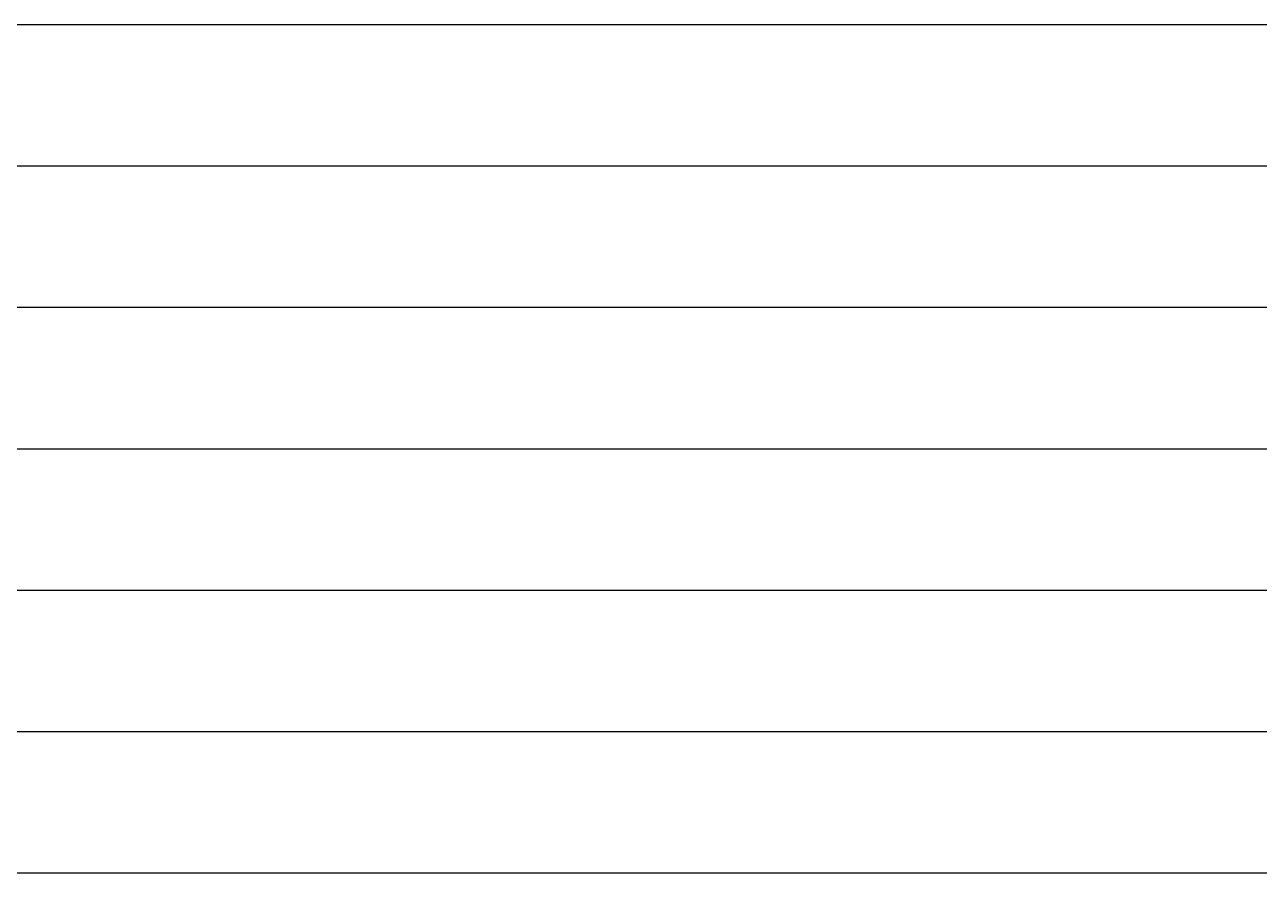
# Model space of a CAD drawing. Header units: millimetres. Extents: x 0 to 8720, y 0 to 4500.
# Drawn here: x 8220.9 to 8439.2, y 784.7 to 934.7 of the extents above; entities that cross this region are included whole.
import ezdxf

# ---------------------------------------------------------------- set-up
doc = ezdxf.new("R2010")
doc.units = ezdxf.units.MM
doc.header["$LTSCALE"] = 50
doc.layers.add('CARIMBO', color=7, linetype='Continuous')

msp = doc.modelspace()

# ---------------------------------------------------------------- linework, layer by layer
at = {"layer": 'CARIMBO', "color": 1}
for p, q in [((8671.1, 934.69), (7822.6, 934.69)), ((8671.1, 909.69), (7822.6, 909.69)), ((8671.1, 884.69), (7822.6, 884.69)), ((8671.1, 859.69), (7822.6, 859.69)), ((8671.1, 834.69), (7822.6, 834.69)), ((8671.1, 809.69), (7822.6, 809.69)), ((8671.1, 784.69), (7822.6, 784.69))]:
    msp.add_line(p, q, dxfattribs=at)

doc.saveas('drawing.dxf')
